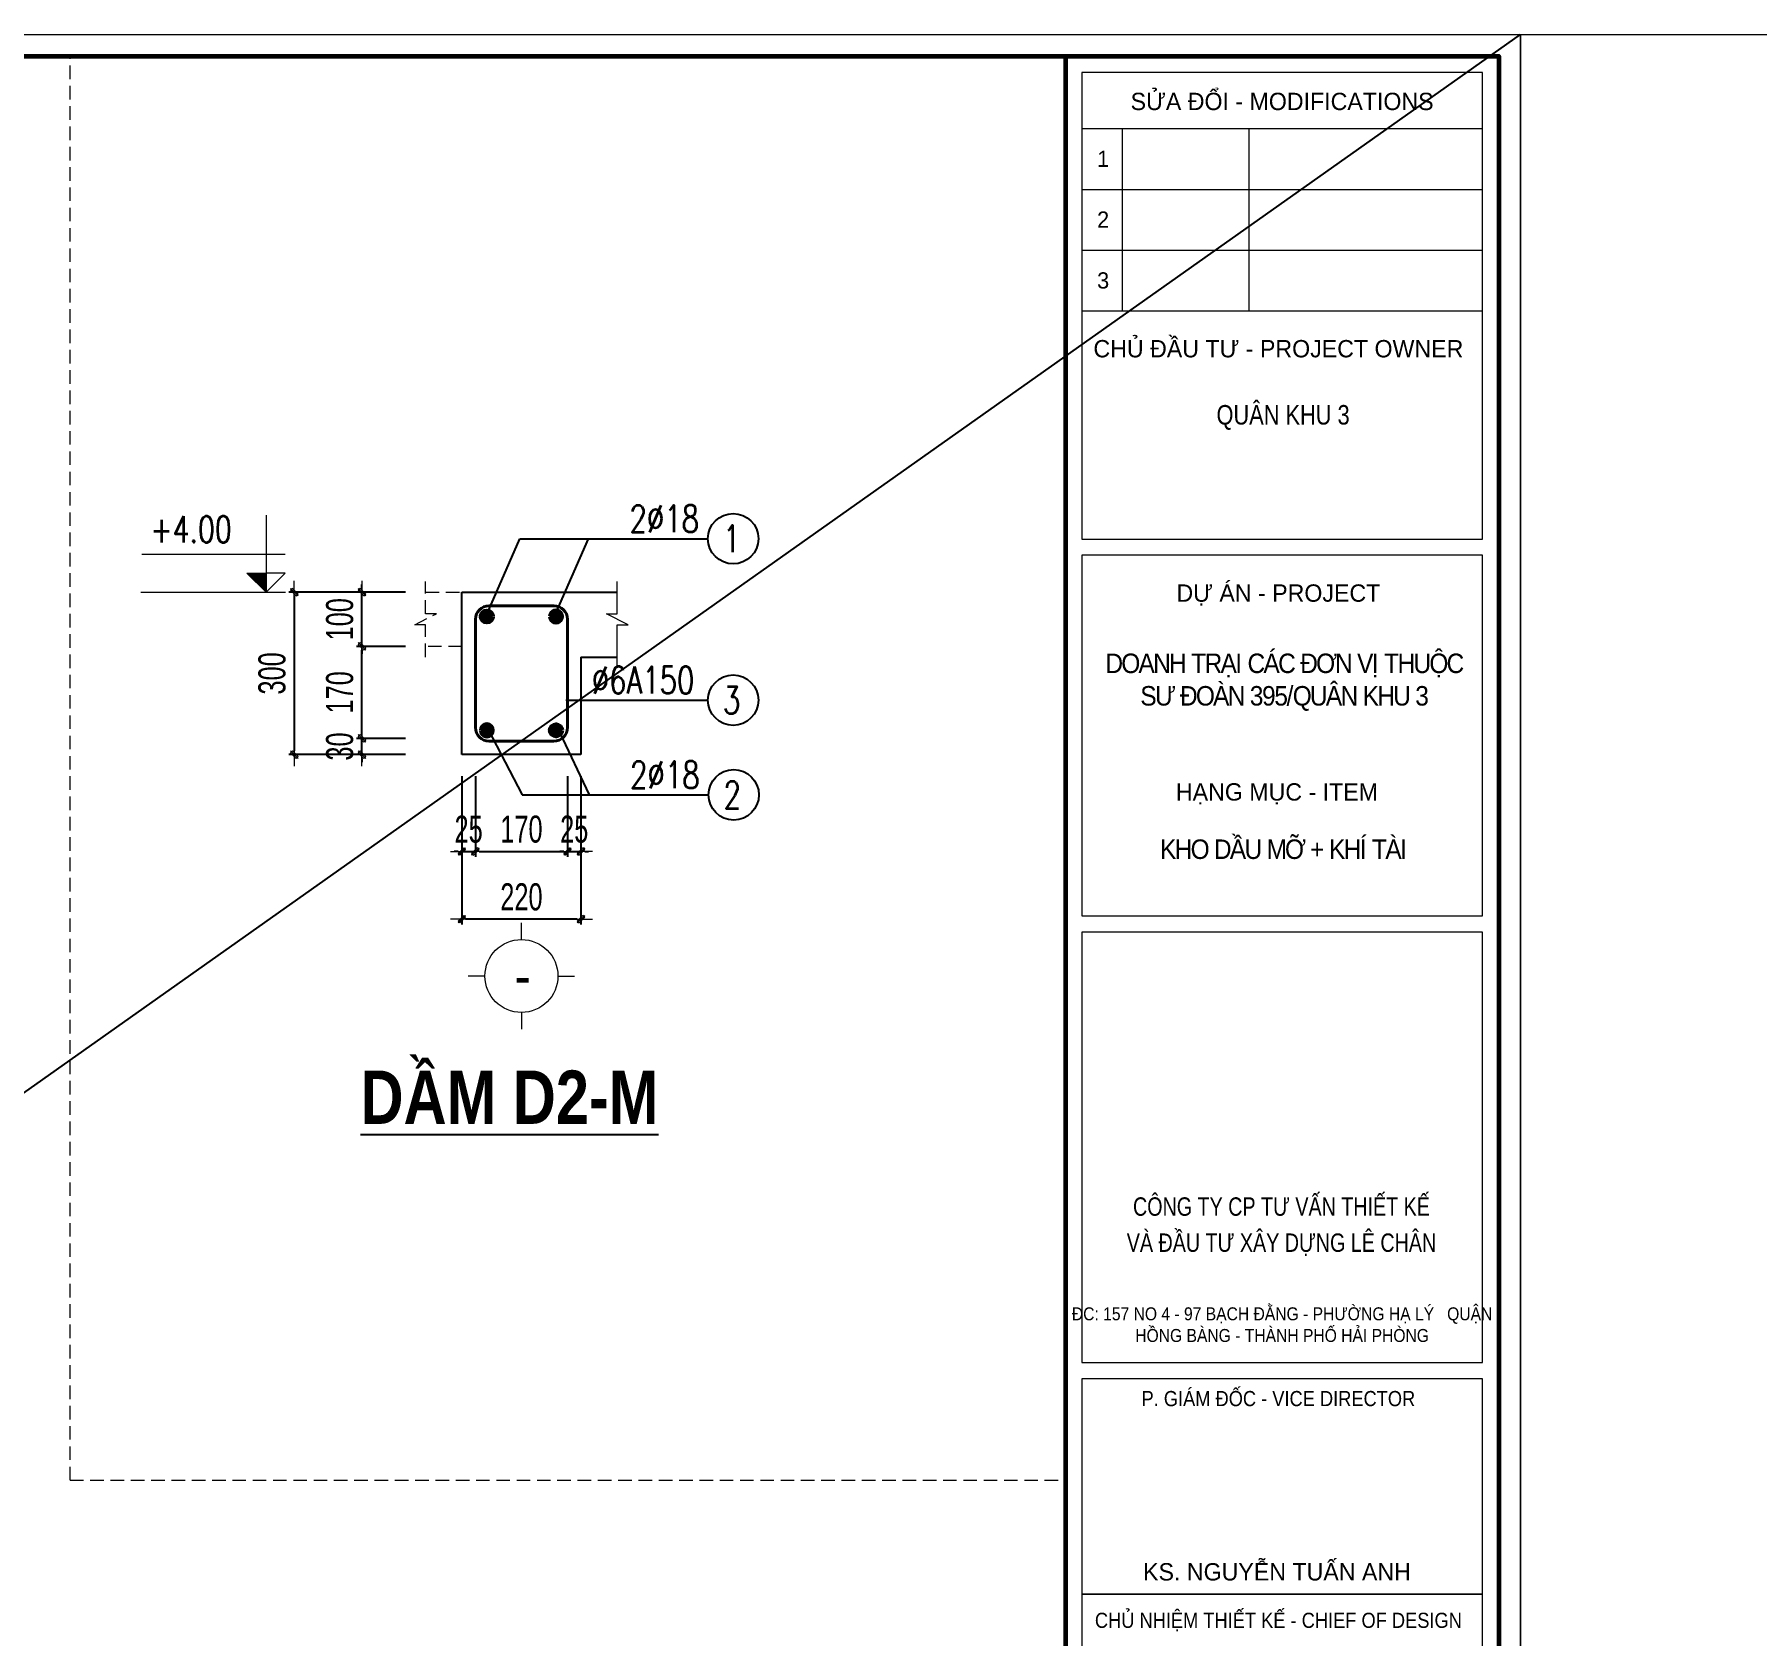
# Model space of a CAD drawing. Header units: millimetres. Extents: x -295047 to 29144, y -724756 to -246879.
# Drawn here: x -27793 to -21432, y -350519 to -344605 of the extents above; entities that cross this region are included whole.
import ezdxf
from ezdxf.enums import TextEntityAlignment as Align

# ---------------------------------------------------------------- set-up
doc = ezdxf.new("R2010")
doc.units = ezdxf.units.MM
doc.header["$MEASUREMENT"] = 0
doc.header["$PDMODE"] = 32
doc.linetypes.add('HIDDEN', pattern=[0.375, 0.25, -0.125])
doc.layers.get('Defpoints').update_dxf_attribs({"color": 1})
for name, color, linetype, lineweight in [('08. Net Text', 3, 'Continuous', 13), ('EG Dim', 8, 'Continuous', 15), ('EG Text1', 3, 'Continuous', 20), ('Khac', 156, 'Continuous', 9), ('Khungten_LCDI', 7, 'Continuous', 5), ('KICHTHUOC', 8, 'Continuous', 18), ('LC Dim', 8, 'Continuous', 18), ('LC ISO', 153, 'Continuous', 13), ('LC MANH DUT', 35, 'HIDDEN', 5), ('LC Net dam2', 6, 'Continuous', 40), ('LC Net dam3', 1, 'Continuous', 60), ('LC Net manh', 219, 'Continuous', 5), ('LC Net thay', 7, 'Continuous', 25), ('LC Text1', 3, 'Continuous', 20), ('LC Text2', 7, 'Continuous', 25)]:
    doc.layers.add(name, color=color, linetype=linetype, lineweight=lineweight)
doc.layers.add('KCS_Plotter', color=11, linetype='Continuous', plot=False)
doc.styles.add('EG Huy', font='vnsimli.shx', dxfattribs={"width": 0.75})
doc.styles.add('HOATBIF', font='hoatbif.shx', dxfattribs={"width": 0.7})
doc.styles.add('Khungten', font='VHAVAN_1.TTF', dxfattribs={"width": 0.9, "height": 5000})
doc.styles.add('LC 1', font='VHAVANB_1.TTF')
doc.styles.add('LC 3', font='vnsimli.shx', dxfattribs={"width": 0.75})
doc.styles.add('LC3', font='VHARIALB_1.TTF', dxfattribs={"width": 0.8})
doc.styles.add('Text Khung Ten', font='VHAVAN_1.TTF')
doc.styles.add('Title', font='VHBLACK_1.TTF', dxfattribs={"width": 0.8})
doc.styles.add('VNAVANTH', font='VHAVANB_1.TTF', dxfattribs={"width": 0.6})
doc.dimstyles.new('1-100(1-40)', dxfattribs={"dimscale": 40, "dimtxt": 2.5, "dimasz": 0.35, "dimexe": 0.5, "dimexo": 0, "dimgap": 0.8, "dimtad": 1, "dimdec": 0, "dimzin": 0, "dimdsep": 46, "dimtxsty": 'HOATBIF', "dimblk1": 'DOT', "dimblk2": 'DOT', "dimsah": 1, "dimcen": -1, "dimdle": 1, "dimclrd": 256, "dimclre": 256, "dimclrt": 4, "dimadec": 3, "dimazin": 2, "dimtfac": 0.3333333333333333, "dimtdec": 0, "dimtix": 1, "dimtmove": 2, "dimatfit": 3, "dimldrblk": 'DOT', "dimfxl": 1, "dimtvp": 0.8333333333333331, "dimtolj": 1, "dimtzin": 0, "dimarcsym": 0})

# ---------------------------------------------------------------- blocks, each defined once
blk = doc.blocks.new('lcdi KC')
at = {"layer": 'Defpoints', "lineweight": 0}
blk.add_lwpolyline([(-1199.999999582767, -14849.99999999255), (-1199.999999582767, 14849.99999999255), (40799.99891111254, 14849.99999999255), (40799.99891111254, -14849.99999999255)], close=True, dxfattribs=at)
at = {"layer": 'Khungten_LCDI', "color": 5, "lineweight": 60}
blk.add_line((36600.02574175596, 14649.99999999255), (36600.02574175596, -14649.99999999255), dxfattribs=at)
at = {"layer": 'Khungten_LCDI', "color": 5, "lineweight": 25}
blk.add_line((40599.99891117215, -14649.99999999255), (40599.99891117215, 14649.99999999255), dxfattribs=at)
at = {"layer": 'Khungten_LCDI', "color": 9, "lineweight": 15}
for p, q in [((36750.02505053475, 13981.27512976249), (40449.9998313362, 13981.27512976249)), ((37122.65751583118, 13981.27512976249), (37122.65751583115, 12296.77231280552)), ((38292.76921144116, 13981.27512976249), (38292.76921144116, 12296.77231280552)), ((36750.02505053475, 13419.77419077684), (40449.99983133998, 13419.77419077684)), ((36750.02505053475, 12858.27325179118), (40449.9998313438, 12858.27325179118)), ((36750.02505053475, 12296.77231280552), (40449.99983134758, 12296.77231280552))]:
    blk.add_line(p, q, dxfattribs=at)
at = {"layer": 'Khungten_LCDI', "color": 5, "lineweight": 60}
blk.add_lwpolyline([(0, -14649.99999999255), (0, 14649.99999999255), (40599.99891117215, 14649.99999999255), (40599.99891117215, -14649.99999999255)], close=True, dxfattribs=at)
at = {"layer": 'Khungten_LCDI', "color": 9, "lineweight": 15}
for points in [[(36750.02505053475, 10190.36215135436), (40449.99983136251, 10190.36215135436), (40449.99983133271, 14500.00056800942), (36750.02505053475, 14500.00056800942)], [(36750.02488002533, 6711.542286322532), (40449.99966082329, 6711.542286322532), (40449.99966082329, 10040.36288679493), (36750.02488002533, 10040.36288679493)], [(36750.02493607998, 2587.221437875618), (40449.99971687794, 2587.221437875618), (40449.99971687794, 6561.543166530129), (36750.02493607998, 6561.543166530129)], [(36750.02493607998, 446.3150240202522), (40449.99971687794, 446.3150240202522), (40449.99971687794, 2437.222380185602), (36750.02493607998, 2437.222380185602)], [(36750.02493607998, -1521.876888302984), (40449.99971687794, -1521.876888302984), (40449.99971687794, 446.3150240202522), (36750.02493607998, 446.3150240202522)]]:
    blk.add_lwpolyline(points, close=True, dxfattribs=at)
at = {"color": 7}
for s, style, p in [('söa ®æi - modifications', 'Khungten', (38600.01244093373, 14151.4617836813)), ('chñ ®Çu t\xad - project owner', 'Khungten', (38565.57116673779, 11868.2169807844)), ('dù ¸n - project', 'Khungten', (38565.5709962284, 9611.80748452348)), ('h¹ng môc - item', 'Khungten', (38552.46501586193, 7775.596831287228)), ('ks. nguyÔn tuÊn anh', 'VNAVANTH', (38552.65455916524, 574.0637606674427))]:
    blk.add_text(s, height=159.9999958502171, dxfattribs=dict(at, style=style)).set_placement(p, align=Align.CENTER)
for s, height, style, width, p in [('c«ng ty cp t\xad vÊn thiÕt kÕ', 169.9999955908556, 'Title', 0.8, (38594.21910527349, 3941.873595946599)), ('vµ ®Çu t\xad x©y dùng lª ch©n', 169.9999955908556, 'Title', 0.8, (38594.21910527349, 3608.587337957782)), ('P. gi¸m ®èc - VICE director', 139.9999963689399, 'Khungten', 0.9, (38565.57105228305, 2183.883514113128)), ('chñ nhiÖm thiÕt kÕ - chief of design', 139.9999963689399, 'Khungten', 0.9, (38565.57105228305, 136.3840538730001))]:
    blk.add_text(s, height=height, dxfattribs=dict(at, style=style, width=width)).set_placement(p, align=Align.CENTER)
at = {"color": 4, "char_height": 179.9999953314942, "attachment_point": 5, "style": 'Khungten'}
for s, insert, width in [('{\\f.VnArialH|b0|i0|c0|p34;\\W0.8;qu©n khu 3}', (38609.02518869829, 11313.04032045403), 2315.239174475153), ('{\\f.VnArialH|b0|i0|c0|p34;\\W0.9;\\T0.9;doanh tr¹i c¸c ®¬n vÞ thuéc s\xad ®oµn 395/qu©n khu 3}', (38616.59564559963, 8868.327071813743), 3461.974560685278), ('{\\f.VnArialH|b0|i0|c0|p34;\\T0.9;kho dÇu mì + khÝ tµi}', (38609.0250181889, 7325.415664871041), 3712.55598912021)]:
    blk.add_mtext(s, dxfattribs=dict(at, insert=insert, width=width))
at = {"color": 7, "insert": (38600.01232647896, 3096.456882828323), "char_height": 120, "attachment_point": 2, "style": 'Khungten'}
blk.add_mtext_dynamic_manual_height_columns('®c: 157 no 4 - 97 b¹ch ®»ng - ph\xadêng h¹ lý   quËn hång bµng - thµnh phè h¶i phßng ', width=3886.568828173215, gutter_width=25, heights=[0], dxfattribs=at)
at = {"color": 7, "style": 'Khungten', "width": 0.8}
for tag, p in [('REVISION', (39498.75262445212, -10746.30395446718)), ('NGAYHT', (39546.07413610817, -11609.37091637403))]:
    blk.add_attdef(tag, text='', height=199.998925739526, dxfattribs=at).set_placement(p, align=Align.CENTER)
at = {"layer": '08. Net Text', "color": 7, "style": 'Text Khung Ten'}
blk.add_text('1', height=150, dxfattribs=at).set_placement((36891.65184058889, 13626.77405334987))
at = {"layer": '08. Net Text', "color": 7, "ltscale": 2, "style": 'Text Khung Ten'}
for s, p in [('2', (36891.65184058889, 13065.27311436422)), ('3', (36891.65184058889, 12503.77217537856))]:
    blk.add_text(s, height=150, dxfattribs=at).set_placement(p)
at = {"layer": 'LC Text1', "style": 'Title', "width": 1.485915225563207}
for tag, p, p2 in [('TENBANVE1', (36912.6576448679, -8885.760238945484), (40339.14494544267, -8885.760238945484)), ('TENBANVE2', (36912.6576448679, -9562.4655643329), (40339.14494544267, -9562.4655643329))]:
    blk.add_attdef(tag, text='', height=249.9999935159642, dxfattribs=at).set_placement(p, p2, align=Align.FIT)
at = {"layer": 'LC Text1', "style": 'Title', "width": 0.7}
blk.add_attdef('SOBANVE', text='', height=249.9999935159642, dxfattribs=at).set_placement((39561.98223525287, -13896.18071823567), align=Align.CENTER)
blk = doc.blocks.new('DOT')
at = {"layer": 'LC Dim'}
blk.add_line((-3, 0), (3, 0), dxfattribs=at)
at = {"layer": 'LC Dim', "color": 4}
blk.add_line((-1, -1), (1, 1), dxfattribs=at)
blk.add_lwpolyline([(0.5, 1), (-1, -0.5), (-0.5, -1), (1, 0.5)], close=True, dxfattribs=at)
blk = doc.blocks.new('*D490')
at = {"layer": 'Defpoints', "color": 0, "ltscale": 2, "transparency": 16777216}
for p in [(-26422.41734051253, -346665.3065471829), (-26832.91734051252, -347265.3065471828), (-26422.41734051253, -347265.3065471828)]:
    blk.add_point(p, dxfattribs=at)
at = {"layer": 'LC Dim', "lineweight": -2, "ltscale": 2, "transparency": 16777216}
for p, q in [((-26422.41734051253, -346665.3065471829), (-26852.91734051252, -346665.3065471829)), ((-26832.91734051252, -346679.3065471829), (-26832.91734051252, -347251.3065471828)), ((-26422.41734051253, -347265.3065471828), (-26852.91734051252, -347265.3065471828))]:
    blk.add_line(p, q, dxfattribs=at)
at = {"layer": 'LC Dim', "lineweight": -2, "ltscale": 2, "transparency": 16777216, "xscale": 14, "yscale": 14, "zscale": 14}
for p, rotation in [((-26832.91734051252, -346665.3065471829), 90), ((-26832.91734051252, -347265.3065471828), 270)]:
    blk.add_blockref('DOT', p, dxfattribs=dict(at, rotation=rotation))
at = {"layer": 'LC Dim', "color": 4, "ltscale": 2, "transparency": 16777216, "insert": (-26914.91734051261, -346965.3065471828), "char_height": 100, "attachment_point": 5, "rotation": 90, "style": 'HOATBIF'}
blk.add_mtext('\\A1;300', dxfattribs=at)
blk = doc.blocks.new('*D491')
at = {"layer": 'Defpoints', "color": 0, "ltscale": 2, "transparency": 16777216}
for p in [(-26213.91734051219, -347344.8065471828), (-26163.91734051219, -347344.8065471828), (-26163.91734051219, -347623.1145193066)]:
    blk.add_point(p, dxfattribs=at)
at = {"layer": 'LC Dim', "lineweight": -2, "ltscale": 2, "transparency": 16777216}
for p, q in [((-26213.91734051219, -347344.8065471828), (-26213.91734051219, -347643.1145193066)), ((-26163.91734051219, -347344.8065471828), (-26163.91734051219, -347643.1145193066)), ((-26227.91734051219, -347623.1145193066), (-26241.91734051219, -347623.1145193066)), ((-26213.91734051219, -347623.1145193066), (-26163.91734051219, -347623.1145193066)), ((-26149.91734051219, -347623.1145193066), (-26135.91734051219, -347623.1145193066))]:
    blk.add_line(p, q, dxfattribs=at)
at = {"layer": 'LC Dim', "lineweight": -2, "ltscale": 2, "transparency": 16777216, "xscale": 14, "yscale": 14, "zscale": 14}
blk.add_blockref('DOT', (-26213.91734051219, -347623.1145193066), dxfattribs=at)
at = {"layer": 'LC Dim', "lineweight": -2, "ltscale": 2, "transparency": 16777216, "xscale": 14, "yscale": 14, "zscale": 14, "rotation": 180}
blk.add_blockref('DOT', (-26163.91734051219, -347623.1145193066), dxfattribs=at)
at = {"layer": 'LC Dim', "color": 4, "ltscale": 2, "transparency": 16777216, "insert": (-26188.91734051219, -347541.1145193066), "char_height": 100, "attachment_point": 5, "style": 'HOATBIF'}
blk.add_mtext('\\A1;25', dxfattribs=at)
blk = doc.blocks.new('*D492')
at = {"layer": 'Defpoints', "color": 0, "ltscale": 2, "transparency": 16777216}
for p in [(-26163.91734051219, -347344.8065471828), (-25823.91734051219, -347344.8065471828), (-25823.91734051219, -347623.1145193066)]:
    blk.add_point(p, dxfattribs=at)
at = {"layer": 'LC Dim', "lineweight": -2, "ltscale": 2, "transparency": 16777216}
for p, q in [((-26163.91734051219, -347344.8065471828), (-26163.91734051219, -347643.1145193066)), ((-25823.91734051219, -347344.8065471828), (-25823.91734051219, -347643.1145193066)), ((-26149.91734051219, -347623.1145193066), (-25837.91734051219, -347623.1145193066))]:
    blk.add_line(p, q, dxfattribs=at)
at = {"layer": 'LC Dim', "lineweight": -2, "ltscale": 2, "transparency": 16777216, "xscale": 14, "yscale": 14, "zscale": 14, "rotation": 180}
blk.add_blockref('DOT', (-26163.91734051219, -347623.1145193066), dxfattribs=at)
at = {"layer": 'LC Dim', "lineweight": -2, "ltscale": 2, "transparency": 16777216, "xscale": 14, "yscale": 14, "zscale": 14}
blk.add_blockref('DOT', (-25823.91734051219, -347623.1145193066), dxfattribs=at)
at = {"layer": 'LC Dim', "color": 4, "ltscale": 2, "transparency": 16777216, "insert": (-25993.91734051219, -347541.1145193066), "char_height": 100, "attachment_point": 5, "style": 'HOATBIF'}
blk.add_mtext('\\A1;170', dxfattribs=at)
blk = doc.blocks.new('*D493')
at = {"layer": 'Defpoints', "color": 0, "ltscale": 2, "transparency": 16777216}
for p in [(-25823.91734051219, -347344.8065471828), (-25773.9173405127, -347344.8065471828), (-25773.9173405127, -347623.1145193066)]:
    blk.add_point(p, dxfattribs=at)
at = {"layer": 'LC Dim', "lineweight": -2, "ltscale": 2, "transparency": 16777216}
for p, q in [((-25823.91734051219, -347344.8065471828), (-25823.91734051219, -347643.1145193066)), ((-25773.9173405127, -347344.8065471828), (-25773.9173405127, -347643.1145193066)), ((-25837.91734051219, -347623.1145193066), (-25851.91734051219, -347623.1145193066)), ((-25823.91734051219, -347623.1145193066), (-25773.9173405127, -347623.1145193066)), ((-25759.9173405127, -347623.1145193066), (-25745.9173405127, -347623.1145193066))]:
    blk.add_line(p, q, dxfattribs=at)
at = {"layer": 'LC Dim', "lineweight": -2, "ltscale": 2, "transparency": 16777216, "xscale": 14, "yscale": 14, "zscale": 14}
blk.add_blockref('DOT', (-25823.91734051219, -347623.1145193066), dxfattribs=at)
at = {"layer": 'LC Dim', "lineweight": -2, "ltscale": 2, "transparency": 16777216, "xscale": 14, "yscale": 14, "zscale": 14, "rotation": 180}
blk.add_blockref('DOT', (-25773.9173405127, -347623.1145193066), dxfattribs=at)
at = {"layer": 'LC Dim', "color": 4, "ltscale": 2, "transparency": 16777216, "insert": (-25798.91734051245, -347541.1145193066), "char_height": 100, "attachment_point": 5, "style": 'HOATBIF'}
blk.add_mtext('\\A1;25', dxfattribs=at)
blk = doc.blocks.new('*D494')
at = {"layer": 'Defpoints', "color": 0, "ltscale": 2, "transparency": 16777216}
for p in [(-26213.91734051232, -347344.8065471828), (-25773.9173405127, -347344.8065471828), (-26213.91734051232, -347873.1145193067)]:
    blk.add_point(p, dxfattribs=at)
at = {"layer": 'LC Dim', "lineweight": -2, "ltscale": 2, "transparency": 16777216}
for p, q in [((-26213.91734051232, -347344.8065471828), (-26213.91734051232, -347893.1145193067)), ((-25773.9173405127, -347344.8065471828), (-25773.9173405127, -347893.1145193067)), ((-25787.9173405127, -347873.1145193067), (-26199.91734051232, -347873.1145193067))]:
    blk.add_line(p, q, dxfattribs=at)
at = {"layer": 'LC Dim', "lineweight": -2, "ltscale": 2, "transparency": 16777216, "xscale": 14, "yscale": 14, "zscale": 14, "rotation": 180}
blk.add_blockref('DOT', (-26213.91734051232, -347873.1145193067), dxfattribs=at)
at = {"layer": 'LC Dim', "lineweight": -2, "ltscale": 2, "transparency": 16777216, "xscale": 14, "yscale": 14, "zscale": 14}
blk.add_blockref('DOT', (-25773.9173405127, -347873.1145193067), dxfattribs=at)
at = {"layer": 'LC Dim', "color": 4, "ltscale": 2, "transparency": 16777216, "insert": (-25993.91734051251, -347791.1145193067), "char_height": 100, "attachment_point": 5, "style": 'HOATBIF'}
blk.add_mtext('\\A1;220', dxfattribs=at)
blk = doc.blocks.new('TTRUC')
at = {"layer": 'LC ISO'}
for p, q in [((0, 6.94551799677526), (0, 10.13175513561828)), ((-6.94551799677526, 0), (-10.13175513561828, 0)), ((6.94551799677526, 0), (10.13175513561828, 0)), ((0, -6.94551799677526), (0, -10.13175513561828))]:
    blk.add_line(p, q, dxfattribs=at)
at = {"layer": 'LC Net manh'}
blk.add_circle((0, 0), 6.94551799677526, dxfattribs=at)
blk = doc.blocks.new('TIEUDE1')
at = {"layer": 'LC Text2', "color": 7, "style": 'LC 1'}
blk.add_attdef('TIªU§Ò', text='', height=5, dxfattribs=at).set_placement((0, 0), align=Align.BOTTOM_CENTER)
blk.add_attdef('TL', text='', height=3, dxfattribs=at).set_placement((0, -2), align=Align.TOP_CENTER)
blk = doc.blocks.new('CT')
at = {"layer": 'LC Text1', "lineweight": 15}
blk.add_hatch(color=4, dxfattribs=at).paths.add_polyline_path([(3.250706634060648, 1.596954857551422), (1.638695725137124, 1.596954857551394), (1.638695725137124, -5.457000000000001e-12)])
at = {"layer": 'LC Text1', "color": 4, "lineweight": 15, "ltscale": 50}
for p, q in [((0.0459908282791446, 3.140833880472456), (11.99931321454046, 3.140833880472456)), ((12.09109892264804, 0), (0, 0))]:
    blk.add_line(p, q, dxfattribs=at)
for points in [[(1.638695725137139, 6.427505574464246), (1.638695725137139, -5.457000000000001e-12)], [(1.638695725137139, -5.457000000000001e-12), (0.0266848164974221, 1.596954857551394), (1.638695725137139, 1.596954857551394)], [(1.638695725137139, -5.457000000000001e-12), (3.25070663406062, 1.596954857551394), (1.638695725137139, 1.596954857551394)]]:
    blk.add_lwpolyline(points, dxfattribs=at)
at = {"layer": 'LC Text1', "color": 4, "style": 'LC 3', "width": 0.75}
blk.add_attdef('CT', (1.905322591842774, 3.502511696681693), '', height=2.2, dxfattribs=at)
blk = doc.blocks.new('theptron1')
at = {"layer": 'LC Net dam3'}
for p, q in [((-0.5, 0), (0.5, 0)), ((-0.3535533905960619, 0.353553390592424), (0.3535533905960619, -0.353553390592424)), ((0.3535533905960619, 0.353553390592424), (-0.3535533905960619, -0.353553390592424)), ((0, 0.5), (0, -0.5))]:
    blk.add_line(p, q, dxfattribs=at)
blk.add_circle((0, 0), 0.4999999999978783, dxfattribs=at)
blk = doc.blocks.new('*D414')
at = {"layer": 'Defpoints', "color": 0, "ltscale": 2, "transparency": 16777216}
for p in [(-26582.91734051253, -347205.3065471828), (-26422.41734051253, -347205.3065471828), (-26422.41734051253, -347265.3065471828)]:
    blk.add_point(p, dxfattribs=at)
at = {"layer": 'LC Dim', "lineweight": -2, "ltscale": 2, "transparency": 16777216}
for p, q in [((-26582.91734051253, -347191.3065471828), (-26582.91734051253, -347177.3065471828)), ((-26422.41734051253, -347205.3065471828), (-26602.91734051253, -347205.3065471828)), ((-26582.91734051253, -347265.3065471828), (-26582.91734051253, -347205.3065471828)), ((-26422.41734051253, -347265.3065471828), (-26602.91734051253, -347265.3065471828)), ((-26582.91734051253, -347279.3065471828), (-26582.91734051253, -347293.3065471828))]:
    blk.add_line(p, q, dxfattribs=at)
at = {"layer": 'LC Dim', "lineweight": -2, "ltscale": 2, "transparency": 16777216, "xscale": 14, "yscale": 14, "zscale": 14}
for p, rotation in [((-26582.91734051253, -347205.3065471828), 270), ((-26582.91734051253, -347265.3065471828), 90)]:
    blk.add_blockref('DOT', p, dxfattribs=dict(at, rotation=rotation))
at = {"layer": 'LC Dim', "color": 4, "ltscale": 2, "transparency": 16777216, "insert": (-26664.91734051262, -347235.3065471827), "char_height": 100, "attachment_point": 5, "rotation": 90, "style": 'HOATBIF'}
blk.add_mtext('\\A1;30', dxfattribs=at)
blk = doc.blocks.new('*D415')
at = {"layer": 'Defpoints', "color": 0, "ltscale": 2, "transparency": 16777216}
for p in [(-26582.91734051253, -346865.3065471828), (-26422.41734051253, -346865.3065471828), (-26422.41734051253, -347205.3065471828)]:
    blk.add_point(p, dxfattribs=at)
at = {"layer": 'LC Dim', "lineweight": -2, "ltscale": 2, "transparency": 16777216}
for p, q in [((-26422.41734051253, -346865.3065471828), (-26602.91734051253, -346865.3065471828)), ((-26582.91734051253, -347191.3065471828), (-26582.91734051253, -346879.3065471828)), ((-26422.41734051253, -347205.3065471828), (-26602.91734051253, -347205.3065471828))]:
    blk.add_line(p, q, dxfattribs=at)
at = {"layer": 'LC Dim', "lineweight": -2, "ltscale": 2, "transparency": 16777216, "xscale": 14, "yscale": 14, "zscale": 14}
for p, rotation in [((-26582.91734051253, -346865.3065471828), 90), ((-26582.91734051253, -347205.3065471828), 270)]:
    blk.add_blockref('DOT', p, dxfattribs=dict(at, rotation=rotation))
at = {"layer": 'LC Dim', "color": 4, "ltscale": 2, "transparency": 16777216, "insert": (-26664.91734051262, -347035.3065471827), "char_height": 100, "attachment_point": 5, "rotation": 90, "style": 'HOATBIF'}
blk.add_mtext('\\A1;170', dxfattribs=at)
blk = doc.blocks.new('*D416')
at = {"layer": 'Defpoints', "color": 0, "ltscale": 2, "transparency": 16777216}
for p in [(-26582.91734051252, -346665.3065471829), (-26422.41734051253, -346665.3065471829), (-26422.41734051253, -346865.3065471828)]:
    blk.add_point(p, dxfattribs=at)
at = {"layer": 'LC Dim', "lineweight": -2, "ltscale": 2, "transparency": 16777216}
for p, q in [((-26422.41734051253, -346665.3065471829), (-26602.91734051252, -346665.3065471829)), ((-26582.91734051252, -346651.3065471829), (-26582.91734051252, -346637.3065471829)), ((-26582.91734051252, -346865.3065471828), (-26582.91734051252, -346665.3065471829)), ((-26422.41734051253, -346865.3065471828), (-26602.91734051252, -346865.3065471828)), ((-26582.91734051252, -346879.3065471828), (-26582.91734051252, -346893.3065471828))]:
    blk.add_line(p, q, dxfattribs=at)
at = {"layer": 'LC Dim', "lineweight": -2, "ltscale": 2, "transparency": 16777216, "xscale": 14, "yscale": 14, "zscale": 14}
for p, rotation in [((-26582.91734051252, -346665.3065471829), 270), ((-26582.91734051252, -346865.3065471828), 90)]:
    blk.add_blockref('DOT', p, dxfattribs=dict(at, rotation=rotation))
at = {"layer": 'LC Dim', "color": 4, "ltscale": 2, "transparency": 16777216, "insert": (-26664.91734051261, -346765.3065471828), "char_height": 100, "attachment_point": 5, "rotation": 90, "style": 'HOATBIF'}
blk.add_mtext('\\A1;100', dxfattribs=at)

msp = doc.modelspace()

# ---------------------------------------------------------------- linework, layer by layer
at = {"layer": 'KCS_Plotter', "ltscale": 2}
msp.add_line((-39104.2275853479, -356485.257047337), (-22304.2280210879, -344605.257047343), dxfattribs=at)
at = {"layer": 'LC MANH DUT', "ltscale": 200}
for p, q in [((-27661.31974301297, -349945.3937037468), (-27661.31974301297, -344685.2570473428)), ((-26347.68534830803, -346665.3065471828), (-26213.91734051219, -346665.3065471828)), ((-26213.91734051219, -346865.3065471827), (-26347.68534830803, -346865.3065471827)), ((-27661.31974301297, -349945.3937037468), (-23984.21728882872, -349945.3937037468))]:
    msp.add_line(p, q, dxfattribs=at)
msp.add_lwpolyline([(-26347.68534830803, -346905.3065471828), (-26347.68534830803, -346785.3065471828), (-26387.68534830803, -346785.3065471828), (-26307.68534830803, -346745.3065471828), (-26347.68534830803, -346745.3065471828), (-26347.68534830803, -346625.3065471828)], dxfattribs=at)
at = {"layer": 'LC Net dam2'}
msp.add_lwpolyline([(-26113.9173405127, -347215.3065471828), (-25873.91734051219, -347215.3065471828, 0.4142135623730951), (-25823.91734051219, -347165.3065471828), (-25823.91734051219, -346765.3065471828, 0.4142135623730951), (-25873.91734051219, -346715.3065471828), (-26113.9173405127, -346715.3065471828, 0.4142135623730951), (-26163.91734051219, -346765.3065471828), (-26163.91734051219, -347165.3065471828, 0.4142135623730951)], format="xyb", close=True, dxfattribs=at)
at = {"layer": 'LC Net manh'}
msp.add_lwpolyline([(-25640.14933271688, -346945.3065471828), (-25640.14933271688, -346785.3065471828), (-25600.14933271688, -346785.3065471828), (-25680.14933271688, -346745.3065471828), (-25640.14933271688, -346745.3065471828), (-25640.14933271688, -346625.3065471828)], dxfattribs=at)
at = {"layer": 'LC Net thay', "ltscale": 2}
for p, q in [((-26213.91734051219, -347265.3065471827), (-26213.91734051219, -346665.3065471828)), ((-26213.91734051219, -346665.3065471828), (-25640.14933271688, -346665.3065471828)), ((-25773.9173405127, -346905.3065471828), (-25773.9173405127, -347265.3065471827)), ((-25773.9173405127, -346905.3065471828), (-25640.14933271688, -346905.3065471828)), ((-25773.9173405127, -347265.3065471827), (-26213.91734051219, -347265.3065471827))]:
    msp.add_line(p, q, dxfattribs=at)
at = {"layer": 'LC Text2', "linetype": 'ByBlock'}
for centre in [(-25211.86268645431, -346467.8065471828), (-25211.86268645411, -347064.0619747336), (-25209.86268645411, -347413.8065471828)]:
    msp.add_circle(centre, 93.0546540581646, dxfattribs=at)

# ---------------------------------------------------------------- block references
at = {"layer": 'EG Dim', "yscale": 42.40098003740421, "zscale": 42.40098003740421}
for p, xscale, rotation in [((-26121.65722841431, -346755.1544875989), 42.40098003740421, 90), ((-25866.17745261058, -346755.1544875989), -42.40098003740421, 270), ((-26121.65722841431, -347175.4586067666), -42.40098003740421, 90), ((-25866.17745261058, -347175.4586067666), 42.40098003740421, 270)]:
    msp.add_blockref('theptron1', p, dxfattribs=dict(at, xscale=xscale, rotation=rotation))
at = {"layer": 'EG Text1'}
ref = msp.add_blockref('CT', (-26864.8116050037, -346665.3065471828), dxfattribs=dict(at, xscale=-44.25072279153392, yscale=44.25072279153392, zscale=44.25072279153392))
ref.add_attrib('CT', '+4.00', (-27364.02847362731, -346482.0716550101), dxfattribs={"layer": 'Khac', "color": 3, "height": 97.35159014137308, "style": 'EG Huy', "width": 0.75})
at = {"layer": 'KICHTHUOC', "xscale": 19.39036266761832, "yscale": 19.39036266761832, "zscale": 19.39036266761832}
msp.add_blockref('TTRUC', (-25993.91734051251, -348083.0190471273), dxfattribs=at)
at = {"layer": 'LC Net thay'}
for p, xscale, yscale, zscale in [((-38624.22758551535, -350545.2570473335), 0.3999999999995694, 0.3999999999995694, 0.3999999999995694), ((-21344.22802142169, -356485.257047337), 0.8, 0.8, 0.8)]:
    msp.add_blockref('lcdi KC', p, dxfattribs=dict(at, xscale=xscale, yscale=yscale, zscale=zscale))
at = {"layer": 'LC Text2'}
ref = msp.add_blockref('TIEUDE1', (-26038.05116276221, -348688.1623194552), dxfattribs=dict(at, xscale=40, yscale=40, zscale=40))
ref.add_attrib('TIªU§Ò', '%%UdÇm d2-m', dxfattribs={"color": 7, "height": 196.9765841011465, "style": 'LC3', "width": 0.8}).set_placement((-26038.05116276221, -348688.1623194552), align=Align.BOTTOM_CENTER)

# ---------------------------------------------------------------- texts
at = {"layer": 'LC Text1', "ltscale": 0.2, "style": 'LC 1', "width": 0.9}
msp.add_text('-', height=150, dxfattribs=at).set_placement((-25989.66349210802, -348201.5229049062), align=Align.BOTTOM_CENTER)
at = {"layer": 'LC Text2', "linetype": 'ByBlock', "style": 'LC 3', "width": 0.75}
for s, p in [('2%%C18', (-25594.77418371937, -346443.7454244627)), ('%%C6A150', (-25734.27418371921, -347040.0008520135)), ('2%%C18', (-25592.77418371921, -347389.7454244627))]:
    msp.add_text(s, height=100, dxfattribs=at).set_placement(p)
for s, p in [('1', (-25217.11388866738, -346467.8065471828)), ('3', (-25217.11388866719, -347064.0619747336)), ('2', (-25215.11388866719, -347413.8065471828))]:
    msp.add_text(s, height=100, dxfattribs=at).set_placement(p, align=Align.MIDDLE_CENTER)

# ---------------------------------------------------------------- dimensions: what is measured, and where the dimension line sits
at = {"layer": 'LC Dim', "ltscale": 2}
for base, p1, p2, angle, picture, middle in [((-26832.91734051252, -347265.3065471828), (-26422.41734051251, -346665.3065471828), (-26422.41734051251, -347265.3065471827), 90, '*D490', (-26914.91734051261, -346965.3065471828)), ((-26582.91734051252, -346665.3065471829), (-26422.41734051251, -346865.3065471827), (-26422.41734051251, -346665.3065471828), 270, '*D416', (-26664.91734051261, -346765.3065471828)), ((-26582.91734051253, -346865.3065471828), (-26422.41734051251, -347205.3065471827), (-26422.41734051251, -346865.3065471827), 270, '*D415', (-26664.91734051262, -347035.3065471827)), ((-26582.91734051253, -347205.3065471828), (-26422.41734051251, -347265.3065471827), (-26422.41734051251, -347205.3065471827), 270, '*D414', (-26664.91734051262, -347235.3065471827))]:
    dim = msp.add_linear_dim(base=base, p1=p1, p2=p2, angle=angle, dimstyle='1-100(1-40)', override={"dimlfac": 0.5}, dxfattribs=at)
    dim.commit()
    dim.dimension.update_dxf_attribs({"geometry": picture, "text_midpoint": middle})
for base, p1, p2, picture, middle in [((-26163.91734051219, -347623.1145193066), (-26213.91734051219, -347344.8065471828), (-26163.91734051219, -347344.8065471828), '*D491', (-26188.91734051219, -347541.1145193066)), ((-26213.91734051232, -347873.1145193067), (-25773.9173405127, -347344.8065471828), (-26213.91734051232, -347344.8065471828), '*D494', (-25993.91734051251, -347791.1145193067)), ((-25823.91734051219, -347623.1145193066), (-26163.91734051219, -347344.8065471828), (-25823.91734051219, -347344.8065471828), '*D492', (-25993.91734051219, -347541.1145193066)), ((-25773.9173405127, -347623.1145193066), (-25823.91734051219, -347344.8065471828), (-25773.9173405127, -347344.8065471828), '*D493', (-25798.91734051245, -347541.1145193066))]:
    dim = msp.add_linear_dim(base=base, p1=p1, p2=p2, dimstyle='1-100(1-40)', override={"dimlfac": 0.5}, dxfattribs=at)
    dim.commit()
    dim.dimension.update_dxf_attribs({"geometry": picture, "text_midpoint": middle})

# ---------------------------------------------------------------- leaders
for points in [[(-26123.50444988731, -346750.4665216249), (-25999.41734051241, -346467.8065471828), (-25304.91734051251, -346467.8065471828)], [(-25869.2670003186, -346749.0279286329), (-25745.91734051251, -346467.8065471828), (-25304.91734051251, -346467.8065471828)], [(-25823.91734051219, -347064.0619747336), (-25304.91734051219, -347064.0619747336)], [(-26116.63887132989, -347172.3293504654), (-25990.91734051219, -347413.8065471828), (-25302.91734051219, -347413.8065471828)], [(-25852.83396221759, -347182.436011602), (-25743.91734051219, -347413.8065471828), (-25302.91734051219, -347413.8065471828)]]:
    msp.add_leader(points, dimstyle='1-100(1-40)', override={"dimlfac": 0.5}, dxfattribs=at)

doc.saveas('drawing.dxf')
